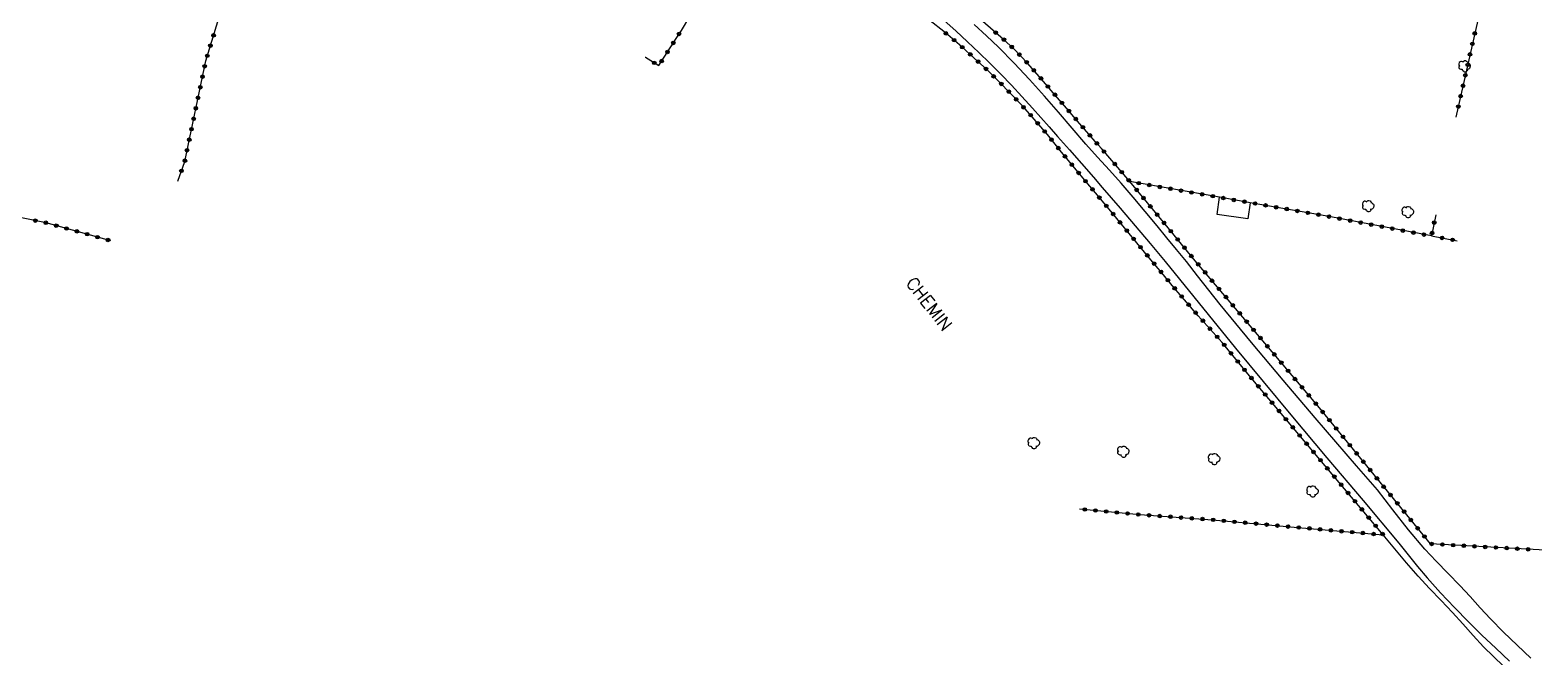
# Model space of a CAD drawing. Header units: millimetres. Extents: x 194066 to 195000, y 155070 to 156000.
# Drawn here: x 194628.3 to 194838.5, y 155730.6 to 155818.3 of the extents above; entities that cross this region are included whole.
import ezdxf

# ---------------------------------------------------------------- set-up
doc = ezdxf.new("R2010")
doc.units = ezdxf.units.MM
doc.layers.get('0').update_dxf_attribs({"linetype": 'CONTINUOUS'})
for name, color, linetype in [('W0071', 7, 'CONTINUOUS'), ('W0104', 1, 'CONTINUOUS'), ('W0300', 7, 'CONTINUOUS'), ('W0323', 7, 'CONTINUOUS'), ('W0330', 7, 'CONTINUOUS'), ('W0989', 7, 'CONTINUOUS')]:
    doc.layers.add(name, color=color, linetype=linetype)
doc.styles.get("Standard").update_dxf_attribs({"font": 'romans.shx', "width": 0.85})

# ---------------------------------------------------------------- blocks, each defined once
blk = doc.blocks.new('T300')
for p, q in [((-0.8, 0.51), (-0.86, 0.34)), ((-0.86, 0.34), (-0.86, 0.17)), ((-0.86, 0.17), (-0.74, 0.06)), ((-0.69, 0.63), (-0.8, 0.51)), ((-0.8, -0.06), (-0.74, 0.06)), ((-0.74, 0.06), (-0.69, 0.11)), ((-0.57, 0.69), (-0.69, 0.63)), ((-0.46, 0.69), (-0.57, 0.69)), ((-0.29, 0.63), (-0.46, 0.69)), ((-0.29, 0.63), (-0.17, 0.74)), ((-0.23, 0.57), (-0.29, 0.63)), ((-0.17, 0.74), (-0.06, 0.8)), ((-0.06, 0.8), (0.06, 0.8)), ((0.06, 0.8), (0.23, 0.74)), ((0.23, 0.74), (0.34, 0.63)), ((0.34, 0.63), (0.4, 0.51)), ((0.46, 0.46), (0.34, 0.46)), ((0.4, 0.51), (0.4, 0.46)), ((0.57, 0.4), (0.46, 0.46)), ((0.57, 0.4), (0.69, 0.29)), ((0.69, 0.29), (0.74, 0.17)), ((0.74, 0.06), (0.69, -0.17)), ((0.74, 0.17), (0.74, 0.06)), ((-0.8, -0.17), (-0.8, -0.06)), ((-0.8, -0.23), (-0.8, -0.17)), ((-0.74, -0.34), (-0.8, -0.23)), ((-0.69, -0.4), (-0.74, -0.34)), ((-0.51, -0.46), (-0.69, -0.4)), ((-0.4, -0.46), (-0.51, -0.46)), ((-0.4, -0.46), (-0.34, -0.46)), ((-0.34, -0.46), (-0.34, -0.4)), ((-0.34, -0.51), (-0.34, -0.46)), ((-0.29, -0.63), (-0.34, -0.51)), ((-0.17, -0.74), (-0.29, -0.63)), ((-0.06, -0.8), (-0.17, -0.74)), ((0.06, -0.8), (-0.06, -0.8)), ((0.17, -0.74), (0.06, -0.8)), ((0.23, -0.69), (0.17, -0.74)), ((0.29, -0.46), (0.23, -0.46)), ((0.29, -0.63), (0.23, -0.69)), ((0.46, -0.4), (0.29, -0.46)), ((0.34, -0.51), (0.29, -0.63)), ((0.34, -0.51), (0.34, -0.46)), ((0.57, -0.34), (0.46, -0.4)), ((0.63, -0.29), (0.57, -0.34)), ((0.69, -0.17), (0.63, -0.29))]:
    blk.add_line(p, q)
blk = doc.blocks.new('t323o')
at = {"color": 0, "linetype": 'Continuous'}
for radius in [0.25, 0.15]:
    blk.add_circle((0, 0), radius, dxfattribs=at)

msp = doc.modelspace()

# ---------------------------------------------------------------- linework, layer by layer
at = {"layer": 'W0071'}
for points in [[(194756.04, 155819.66), (194757.68, 155818.19), (194759.31, 155816.69), (194760.89, 155815.2), (194762.45, 155813.7), (194763.97, 155812.17), (194765.46, 155810.61), (194766.92, 155809.01), (194768.37, 155807.41), (194769.55, 155806.1), (194770.71, 155804.78), (194771.88, 155803.45), (194773.55, 155801.55), (194775.23, 155799.64), (194776.9, 155797.73), (194778.14, 155796.28), (194779.39, 155794.84), (194780.63, 155793.39), (194782.75, 155790.92), (194784.85, 155788.45), (194786.94, 155785.95), (194788.95, 155783.49), (194790.94, 155781.01), (194792.93, 155778.53), (194796.77, 155773.83), (194800.64, 155769.15), (194804.5, 155764.47), (194809.54, 155758.5), (194814.59, 155752.53), (194819.59, 155746.53), (194820.9, 155744.91), (194822.21, 155743.29), (194823.54, 155741.69), (194825.42, 155739.59), (194827.35, 155737.54), (194829.31, 155735.53), (194831.2, 155733.68), (194833.13, 155731.87), (194835.04, 155730.04)], [(194816.58, 155753.98), (194813.68, 155757.34), (194810.8, 155760.7), (194807.91, 155764.06), (194803.43, 155769.32), (194798.98, 155774.59), (194794.6, 155779.93), (194793.03, 155781.92), (194791.46, 155783.93), (194789.89, 155785.92), (194788.53, 155787.6), (194787.16, 155789.27), (194785.79, 155790.93), (194784.12, 155792.94), (194782.45, 155794.93), (194780.76, 155796.9), (194779.13, 155798.73), (194777.48, 155800.54), (194775.84, 155802.36), (194773.91, 155804.59), (194772.01, 155806.84), (194770.07, 155809.06), (194767.96, 155811.4), (194765.83, 155813.7), (194763.63, 155815.94), (194761.95, 155817.53), (194760.24, 155819.09)], [(194838.03, 155730.46), (194836.12, 155732.26), (194834.23, 155734.09), (194832.38, 155735.95), (194830.95, 155737.49), (194829.54, 155739.06), (194828.12, 155740.61), (194826.47, 155742.31), (194824.81, 155744), (194823.2, 155745.72), (194820.93, 155748.42), (194818.75, 155751.2), (194816.58, 155753.98)]]:
    msp.add_lwpolyline(points, dxfattribs=at)
at = {"layer": 'W0104'}
msp.add_lwpolyline([(194798.81, 155794.17), (194798.49, 155791.93), (194794.19, 155792.54), (194794.52, 155794.92)], dxfattribs=at)
at = {"layer": 'W0323'}
for points in [[(194833.86, 155835.34), (194833.72, 155834.62), (194831.31, 155822.85), (194827.56, 155806.14)], [(194648.97, 155797.2), (194649.92, 155799.95), (194652.86, 155814.03), (194657.72, 155829.95)], [(194778.92, 155800.72), (194778.03, 155801.73), (194777.14, 155802.75), (194776.26, 155803.76), (194774.69, 155805.58), (194773.14, 155807.4), (194771.57, 155809.22), (194769.67, 155811.43), (194767.76, 155813.63), (194765.74, 155815.73), (194764.34, 155817.02), (194762.9, 155818.27), (194761.46, 155819.51), (194760.56, 155820.32), (194759.66, 155821.12), (194758.76, 155821.93)], [(194720.73, 155820.68), (194719.01, 155817.81)], [(194714.26, 155814.53), (194714.29, 155814.51), (194716.17, 155813.35), (194719.01, 155817.81)], [(194774.98, 155751.32), (194783.39, 155750.53), (194793.52, 155749.81), (194804.96, 155748.79), (194817.41, 155747.71), (194798.71, 155769.95), (194794.89, 155774.63), (194793.22, 155776.49), (194791.56, 155778.36), (194789.91, 155780.24), (194788.16, 155782.3), (194786.44, 155784.38), (194784.71, 155786.46), (194782.98, 155788.55), (194781.25, 155790.65), (194779.52, 155792.75), (194777.7, 155794.92), (194775.87, 155797.09), (194774.05, 155799.27), (194772.26, 155801.48), (194770.47, 155803.69), (194768.63, 155805.86), (194767.02, 155807.65), (194765.37, 155809.41), (194763.68, 155811.13), (194761.99, 155812.79), (194760.26, 155814.41), (194758.5, 155815.99), (194756.21, 155817.93), (194753.86, 155819.8)], [(194824.75, 155792.47), (194824.15, 155789.51), (194809.58, 155792.27), (194798.81, 155794.17), (194794.52, 155794.92), (194781.99, 155797.12), (194778.92, 155800.72)], [(194852.69, 155760.05), (194848.51, 155745.08), (194824, 155746.44), (194808.24, 155765.76), (194790.89, 155786.33), (194786.91, 155791.17), (194781.99, 155797.12)], [(194639.58, 155788.84), (194630.57, 155791.35), (194623.16, 155792.84)], [(194824.15, 155789.51), (194827.74, 155788.85)]]:
    msp.add_lwpolyline(points, dxfattribs=at)
at = {"layer": 'W0330'}
msp.add_lwpolyline([(194834.19, 155729.33), (194832.8, 155730.68), (194831.43, 155732.05), (194829.96, 155733.64), (194828.53, 155735.25), (194827.08, 155736.86), (194825.48, 155738.54), (194823.87, 155740.2), (194822.29, 155741.9), (194820.63, 155743.81), (194819.02, 155745.76), (194817.41, 155747.71)], dxfattribs=at)

# ---------------------------------------------------------------- block references
at = {"layer": 'W0300', "rotation": 359.9999899820874}
for p in [(194828.82, 155813.25), (194807.57, 155753.76)]:
    msp.add_blockref('T300', p, dxfattribs=at)
at = {"layer": 'W0300'}
for p in [(194815.35, 155793.67), (194820.88, 155792.84), (194768.61, 155760.53), (194781.13, 155759.33), (194793.82, 155758.3)]:
    msp.add_blockref('T300', p, dxfattribs=at)
at = {"layer": 'W0323'}
for p, rotation in [((194653.95, 155817.58), 73.0495844280024), ((194718.99, 155817.78), 57.4657194552148), ((194756.28, 155817.86), 139.8175206305596), ((194763.25, 155817.96), 139.2159651350305), ((194830.19, 155817.85), 257.3438936116663), ((194653.51, 155816.14), 73.0495844280024), ((194718.19, 155816.52), 57.4657194552148), ((194757.43, 155816.9), 139.8175206305596), ((194758.57, 155815.93), 138.0792913440137), ((194764.39, 155816.98), 137.4081169755596), ((194765.49, 155815.96), 137.4081169755596), ((194829.86, 155816.39), 257.3438936116663), ((194652.7, 155813.25), 78.17987190425751), ((194653.07, 155814.71), 73.0495844280024), ((194715.53, 155813.74), 328.2953141115764), ((194716.57, 155813.99), 57.4657194552148), ((194717.38, 155815.25), 57.4657194552148), ((194759.69, 155814.92), 138.0792913440137), ((194760.79, 155813.91), 136.8288767923901), ((194766.55, 155814.89), 133.7752039445874), ((194767.58, 155813.81), 133.7752039445874), ((194829.21, 155813.46), 257.3438936116663), ((194829.53, 155814.92), 257.3438936116663), ((194652.4, 155811.79), 78.17987190425751), ((194761.89, 155812.88), 136.8288767923901), ((194762.96, 155811.84), 135.6156921396362), ((194768.58, 155812.69), 131.0529028285907), ((194769.56, 155811.56), 131.0529028285907), ((194828.88, 155812), 257.3438936116663), ((194652.09, 155810.32), 78.17987190425751), ((194764.03, 155810.78), 134.3777926308098), ((194765.08, 155809.71), 134.3777926308098), ((194770.54, 155810.42), 130.6353764488289), ((194771.52, 155809.28), 130.6353764488289), ((194828.22, 155809.07), 257.3438936116663), ((194828.55, 155810.53), 257.3438936116663), ((194651.47, 155807.38), 78.17987190425751), ((194651.78, 155808.85), 78.17987190425751), ((194766.11, 155808.62), 133.1513062080836), ((194767.13, 155807.52), 131.9889799021099), ((194772.5, 155808.14), 130.8216619415597), ((194773.48, 155807.01), 130.4820204422232), ((194827.89, 155807.61), 257.3438936116663), ((194651.17, 155805.91), 78.17987190425751), ((194768.14, 155806.41), 131.9889799021099), ((194769.12, 155805.28), 130.2931500435664), ((194774.45, 155805.87), 130.4820204422232), ((194650.55, 155802.98), 78.17987190425751), ((194650.86, 155804.45), 78.17987190425751), ((194770.09, 155804.13), 130.2931500435664), ((194771.05, 155802.98), 128.9395889981662), ((194775.43, 155804.73), 130.6868338835554), ((194776.41, 155803.59), 131.0579169338983), ((194650.24, 155801.51), 78.17987190425751), ((194771.99, 155801.81), 128.9395889981662), ((194772.93, 155800.65), 129.1251061552096), ((194777.39, 155802.46), 131.2059404588821), ((194778.38, 155801.33), 131.1779235204295), ((194649.46, 155798.62), 70.96184609839432), ((194649.94, 155800.04), 78.17987190425751), ((194773.88, 155799.48), 129.1251061552096), ((194779.89, 155799.58), 130.504189919666), ((194780.86, 155798.44), 130.504189919666), ((194774.84, 155798.33), 129.8960570871797), ((194775.8, 155797.18), 129.8960570871797), ((194781.84, 155797.3), 130.504189919666), ((194783.24, 155796.9), 170.0363756539046), ((194784.71, 155796.64), 170.0363756539046), ((194776.77, 155796.03), 130.0822102675897), ((194777.73, 155794.88), 129.939983033101), ((194782.95, 155795.96), 129.5718555436086), ((194783.9, 155794.81), 129.5718555436086), ((194786.19, 155796.38), 170.0363756539046), ((194787.67, 155796.12), 170.0363756539046), ((194789.15, 155795.86), 170.0363756539046), ((194790.62, 155795.6), 170.0363756539046), ((194792.1, 155795.34), 170.0363756539046), ((194793.58, 155795.08), 170.0363756539046), ((194795.06, 155794.82), 170.0400493818048), ((194796.53, 155794.56), 170.0400493818048), ((194798.01, 155794.31), 170.0400493818048), ((194778.7, 155793.73), 129.939983033101), ((194779.66, 155792.58), 129.595005190964), ((194784.86, 155793.65), 129.5718555436086), ((194785.81, 155792.49), 129.5718555436086), ((194799.49, 155794.05), 170.0357078654298), ((194800.97, 155793.79), 170.0357078654298), ((194802.44, 155793.53), 170.0357078654298), ((194803.92, 155793.27), 170.0357078654298), ((194805.4, 155793.01), 170.0357078654298), ((194806.88, 155792.75), 170.0357078654298), ((194808.35, 155792.49), 170.0357078654298), ((194809.83, 155792.23), 169.247158593128), ((194629.04, 155791.66), 168.5800892504537), ((194630.51, 155791.36), 168.5800892504537), ((194631.96, 155790.96), 164.4524386297723), ((194633.4, 155790.56), 164.4524386297723), ((194634.85, 155790.16), 164.4524386297723), ((194780.61, 155791.42), 129.595005190964), ((194781.57, 155790.27), 129.4600134024628), ((194786.77, 155791.34), 129.5718555436086), ((194787.72, 155790.18), 129.4928153590127), ((194811.3, 155791.95), 169.247158593128), ((194812.78, 155791.67), 169.247158593128), ((194814.25, 155791.39), 169.247158593128), ((194815.72, 155791.11), 169.247158593128), ((194817.2, 155790.83), 169.247158593128), ((194818.67, 155790.55), 169.247158593128), ((194820.14, 155790.27), 169.247158593128), ((194824.53, 155791.39), 258.5619333625769), ((194636.29, 155789.76), 164.4524386297723), ((194637.74, 155789.35), 164.4524386297723), ((194639.18, 155788.95), 164.4524386297723), ((194782.52, 155789.11), 129.4600134024628), ((194783.48, 155787.95), 129.5815708343799), ((194788.68, 155789.02), 129.4928153590127), ((194821.62, 155789.99), 169.247158593128), ((194823.09, 155789.71), 169.247158593128), ((194824.23, 155789.92), 258.5619333625769), ((194825.62, 155789.24), 349.6967128972827), ((194827.1, 155788.97), 349.6967128972827), ((194784.43, 155786.8), 129.5815708343799), ((194789.63, 155787.87), 129.4928153590127), ((194790.59, 155786.71), 129.4928153590127), ((194785.39, 155785.64), 129.6399768145815), ((194786.35, 155784.49), 129.6399768145815), ((194791.55, 155785.56), 130.1225920189852), ((194792.52, 155784.41), 130.1225920189852), ((194787.31, 155783.33), 129.7594130012196), ((194788.27, 155782.18), 130.3322267747941), ((194793.48, 155783.26), 130.1225920189852), ((194794.45, 155782.12), 130.1225920189852), ((194789.24, 155781.04), 130.3322267747941), ((194790.21, 155779.9), 131.1880815742105), ((194795.42, 155780.97), 130.1225920189852), ((194796.38, 155779.82), 130.1225920189852), ((194791.2, 155778.77), 131.1880815742105), ((194792.2, 155777.65), 131.7401466379305), ((194797.35, 155778.68), 130.1225920189852), ((194798.31, 155777.53), 130.1225920189852), ((194793.19, 155776.53), 131.7401466379305), ((194794.19, 155775.41), 131.7248897343928), ((194799.28, 155776.38), 130.1225920189852), ((194795.18, 155774.28), 129.2433658000067), ((194800.25, 155775.23), 130.1225920189852), ((194801.21, 155774.09), 130.1225920189852), ((194796.12, 155773.11), 129.2433658000067), ((194797.07, 155771.95), 129.2433658000067), ((194802.18, 155772.94), 130.1225920189852), ((194803.15, 155771.79), 130.1225920189852), ((194798.02, 155770.79), 129.2433658000067), ((194798.98, 155769.63), 130.0484371536703), ((194804.11, 155770.65), 130.1225920189852), ((194805.08, 155769.5), 130.1225920189852), ((194799.94, 155768.48), 130.0484371536703), ((194800.91, 155767.34), 130.0484371536703), ((194806.05, 155768.35), 130.1225920189852), ((194807.01, 155767.21), 130.1225920189852), ((194801.87, 155766.19), 130.0484371536703), ((194802.84, 155765.04), 130.0484371536703), ((194807.98, 155766.06), 130.1225920189852), ((194808.93, 155764.9), 129.2193882630332), ((194803.8, 155763.89), 130.0484371536703), ((194804.77, 155762.74), 130.0484371536703), ((194809.88, 155763.74), 129.2193882630332), ((194805.73, 155761.6), 130.0484371536703), ((194810.83, 155762.58), 129.2193882630332), ((194811.78, 155761.41), 129.2193882630332), ((194806.7, 155760.45), 130.0484371536703), ((194807.66, 155759.3), 130.0484371536703), ((194812.73, 155760.25), 129.2193882630332), ((194813.68, 155759.09), 129.2193882630332), ((194808.63, 155758.15), 130.0484371536703), ((194809.59, 155757), 130.0484371536703), ((194814.63, 155757.93), 129.2193882630332), ((194815.57, 155756.77), 129.2193882630332), ((194810.56, 155755.85), 130.0484371536703), ((194811.52, 155754.71), 130.0484371536703), ((194816.52, 155755.6), 129.2193882630332), ((194817.47, 155754.44), 129.2193882630332), ((194812.49, 155753.56), 130.0484371536703), ((194813.45, 155752.41), 130.0484371536703), ((194818.42, 155753.28), 129.2193882630332), ((194775.7, 155751.25), 354.6020372863594), ((194777.2, 155751.11), 354.6020372863594), ((194778.69, 155750.97), 354.6020372863594), ((194780.18, 155750.83), 354.6020372863594), ((194781.68, 155750.69), 354.6020372863594), ((194783.17, 155750.55), 354.6020372863594), ((194784.66, 155750.44), 355.9521610932018), ((194786.16, 155750.33), 355.9521610932018), ((194787.66, 155750.23), 355.9521610932018), ((194814.42, 155751.26), 130.0484371536703), ((194815.38, 155750.11), 130.0484371536703), ((194819.37, 155752.12), 129.2193882630332), ((194820.32, 155750.96), 129.2193882630332), ((194789.15, 155750.12), 355.9521610932018), ((194790.65, 155750.01), 355.9521610932018), ((194792.15, 155749.91), 355.9521610932018), ((194793.64, 155749.8), 354.8832786151323), ((194795.14, 155749.67), 354.8832786151323), ((194796.63, 155749.53), 354.8832786151323), ((194798.12, 155749.4), 354.8832786151323), ((194799.62, 155749.27), 354.8832786151323), ((194801.11, 155749.13), 354.8832786151323), ((194802.61, 155749), 354.8832786151323), ((194804.1, 155748.86), 354.8832786151323), ((194805.59, 155748.73), 355.0356233569268), ((194807.09, 155748.6), 355.0356233569268), ((194808.58, 155748.47), 355.0356233569268), ((194810.08, 155748.34), 355.0356233569268), ((194811.57, 155748.21), 355.0356233569268), ((194813.07, 155748.08), 355.0356233569268), ((194816.35, 155748.96), 130.0484371536703), ((194821.26, 155749.79), 129.2193882630332), ((194822.21, 155748.63), 129.2193882630332), ((194814.56, 155747.95), 355.0356233569268), ((194816.06, 155747.82), 355.0356233569268), ((194817.31, 155747.82), 130.0484371536703), ((194823.16, 155747.47), 129.2193882630332), ((194824.17, 155746.43), 176.819393061958), ((194825.67, 155746.35), 176.819393061958), ((194827.17, 155746.26), 176.819393061958), ((194828.67, 155746.18), 176.819393061958), ((194830.16, 155746.1), 176.819393061958), ((194831.66, 155746.02), 176.819393061958), ((194833.16, 155745.93), 176.819393061958), ((194834.66, 155745.85), 176.819393061958), ((194836.15, 155745.77), 176.819393061958), ((194837.65, 155745.68), 176.819393061958)]:
    msp.add_blockref('t323o', p, dxfattribs=dict(at, rotation=rotation))

# ---------------------------------------------------------------- texts
at = {"layer": 'W0989'}
msp.add_text('CHEMIN', height=1.75, rotation=307.839, dxfattribs=at).set_placement((194750.58, 155782.9))

doc.saveas('drawing.dxf')
